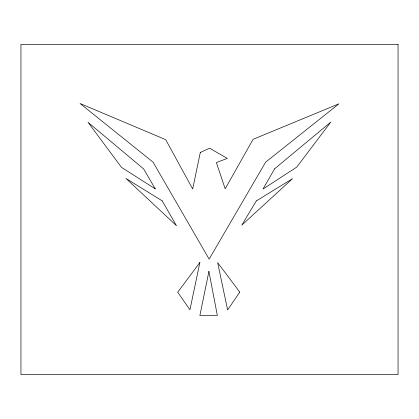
<?xml version="1.0" encoding="UTF-8"?>
<svg xmlns="http://www.w3.org/2000/svg" width="419" height="419" viewBox="0 0 419 419"><rect width="100%" height="100%" fill="white"/><g stroke="black" fill="none" stroke-linecap="round" stroke-linejoin="round"><path stroke-width="0.63" d="M208.919 271.381L199.884 315.491L217.325 315.434L208.919 271.381M200.303 152.479L192.682 188.979L165.709 139.658L80.06 103.509L153.076 162.174L209.139 259.11L265.62 162.179L338.94 103.807L253.107 139.312L225.176 188.801L216.382 162.582L227.281 158.398L209.61 148.216L200.303 152.479M199.884 262.467L189.933 309.819L177.719 292.2L199.884 262.467M274.675 168.742L262.991 189.063L296.736 167.123L330.79 122.086L274.675 168.742M256.276 200.952L241.773 225.15L292.567 178.646L256.276 200.952M239.762 292.106L227.622 309.971L217.65 262.619L239.762 292.106M398.05 44.398L20.95 44.398L20.95 374.602L398.05 374.602L398.05 44.398M162.2 200.848L125.988 178.468L176.467 225.684L162.2 200.848M155.281 188.88L121.568 167.427L88.027 122.332L143.612 168.904L155.281 188.88"/></g></svg>
